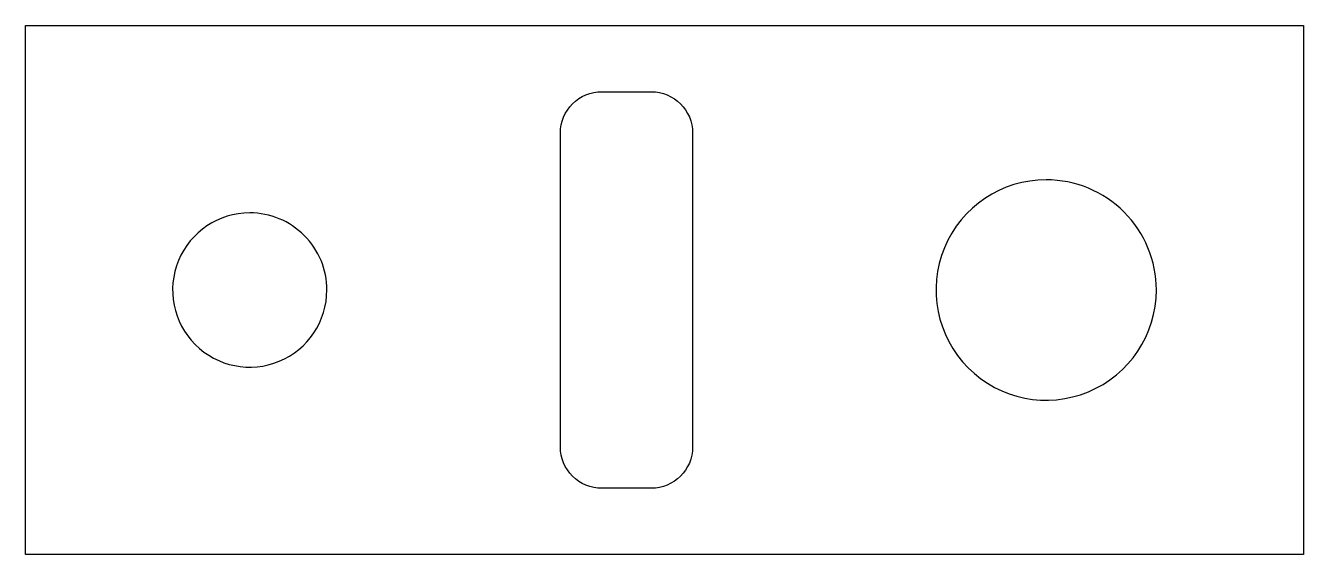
# Model space of a CAD drawing. Extents: x 51.6 to 80.6, y 196.8 to 208.8.
import ezdxf

# ---------------------------------------------------------------- set-up
doc = ezdxf.new("R2010")
doc.units = 0
doc.layers.add('Capa_1', color=7, linetype='CONTINUOUS')

msp = doc.modelspace()

# ---------------------------------------------------------------- linework, layer by layer
at = {"layer": 'Capa_1', "color": 7}
for points in [[(51.574268, 208.811935), (80.574268, 208.811935), (80.574268, 196.811935), (51.574268, 196.811935)], [(64.651646, 207.311936)], [(74.736284, 205.311936)], [(56.662252, 204.561936)]]:
    msp.add_lwpolyline(points, close=True, dxfattribs=at)
for points in [[(64.651646, 207.311936), (65.772544, 207.311936)], [(63.712095, 199.251487), (63.712095, 206.372385)], [(66.712095, 206.372385), (66.712095, 199.251487)], [(65.772544, 198.311936), (64.651646, 198.311936)]]:
    msp.add_lwpolyline(points, dxfattribs=at)
for points in [[(63.987283, 207.036748), (64.163483, 207.212948), (64.402462, 207.311936), (64.651646, 207.311936)], [(65.772544, 207.311936), (66.291443, 207.311936), (66.712095, 206.891284), (66.712095, 206.372385)], [(63.712095, 206.372385), (63.712095, 206.621569), (63.811083, 206.860548), (63.987283, 207.036748)], [(74.736284, 205.311936), (73.725128, 205.311936), (72.813538, 204.702831), (72.426585, 203.768645)], [(76.504051, 204.579703), (76.03521, 205.048544), (75.399325, 205.311936), (74.736284, 205.311936)], [(56.662252, 204.561936), (55.954443, 204.561936), (55.31633, 204.135562), (55.045463, 203.481632)], [(57.899689, 204.049373), (57.5715, 204.377562), (57.126381, 204.561936), (56.662252, 204.561936)], [(77.236284, 202.811936), (77.236284, 203.474977), (76.972892, 204.110862), (76.504051, 204.579703)], [(58.412252, 202.811936), (58.412252, 203.276065), (58.227878, 203.721184), (57.899689, 204.049373)], [(72.426585, 203.768645), (72.039633, 202.834459), (72.253522, 201.759164), (72.968517, 201.044169)], [(55.045463, 203.481632), (54.774596, 202.827702), (54.924319, 202.074996), (55.424815, 201.574499)], [(57.331948, 201.195147), (57.985878, 201.466014), (58.412252, 202.104127), (58.412252, 202.811936)], [(75.692993, 200.502237), (76.627179, 200.88919), (77.236284, 201.80078), (77.236284, 202.811936)], [(55.424815, 201.574499), (55.925312, 201.074003), (56.678018, 200.92428), (57.331948, 201.195147)], [(72.968517, 201.044169), (73.683512, 200.329174), (74.758807, 200.115285), (75.692993, 200.502237)], [(63.987283, 198.587124), (63.811083, 198.763324), (63.712095, 199.002303), (63.712095, 199.251487)], [(66.712095, 199.251487), (66.712095, 198.732588), (66.291443, 198.311936), (65.772544, 198.311936)], [(64.651646, 198.311936), (64.402462, 198.311936), (64.163483, 198.410924), (63.987283, 198.587124)]]:
    msp.add_open_spline(points, degree=3, dxfattribs=at)

doc.saveas('drawing.dxf')
